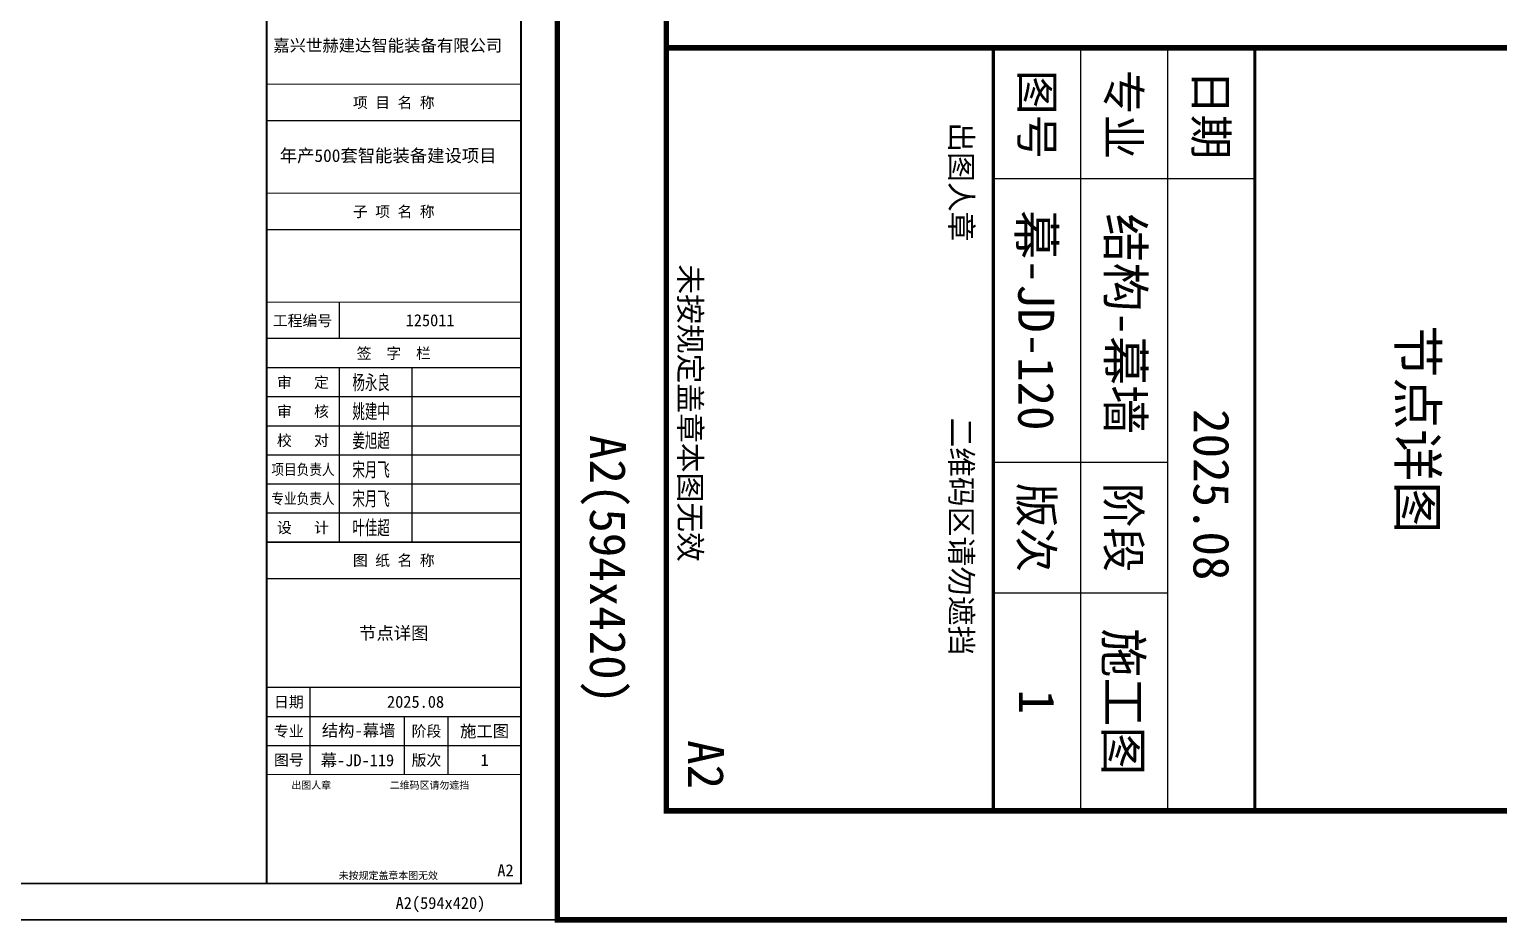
# Model space of a CAD drawing. Extents: x -160106 to 966792, y -663931 to 1550022.
# Drawn here: x -43142 to -41929, y -86827 to -86090 of the extents above; entities that cross this region are included whole.
import ezdxf
from ezdxf.enums import TextEntityAlignment as Align
from ezdxf.xclip import XClip

# ---------------------------------------------------------------- set-up
doc = ezdxf.new("R2010")
doc.units = 0
for name, color, linetype in [('0-cxFrame', 155, 'Continuous'), ('20剖面图$0$A-LIN-V', 9, 'Continuous'), ('A-SFCE', 30, 'Continuous'), ('qianming', 155, 'Continuous')]:
    doc.layers.add(name, color=color, linetype=linetype)
doc.layers.add('0-cxText', color=131, linetype='Continuous', lineweight=25)
doc.styles.add('BZHZ', font='bzxw', dxfattribs={"width": 0.8, "bigfont": 'bzhz'})
doc.styles.add('cx_biaoti', font='')
doc.styles.add('cx_tuming', font='simhei.ttf')
doc.styles.add('cx_tuqian1', font='')
doc.styles.add('黑体', font='simhei.ttf', dxfattribs={"height": 12})
doc.styles.get('cx_biaoti').set_extended_font_data('SimSun')
doc.styles.get('cx_tuqian1').set_extended_font_data('SimSun')

# ---------------------------------------------------------------- blocks, each defined once
blk = doc.blocks.new('20250910150331')
at = {"layer": 'A-SFCE', "color": 8}
blk.add_lwpolyline([(5085.5, -200), (864.8, -200)], dxfattribs=at)
blk = doc.blocks.new('zjcx_lan_qianzi(Dragon)')
for p, q in [((-7000, 4800), (0, 4800)), ((-5000, 4800), (-5000, 0)), ((-3000, 4800), (-3000, 0)), ((-7000, 4000), (0, 4000)), ((-7000, 3200), (0, 3200)), ((-7000, 2400), (0, 2400)), ((-7000, 1600), (0, 1600)), ((-7000, 800), (0, 800))]:
    blk.add_line(p, q)
at = {"const_width": 30}
blk.add_lwpolyline([(-7000, 5600), (0, 5600)], dxfattribs=at)
blk.add_lwpolyline([(-7000, 5600), (0, 5600), (0, 0), (-7000, 0)], close=True, dxfattribs=at)
at = {"style": 'cx_biaoti'}
for s, p in [('签  字  栏', (-3500, 5200)), ('审   定', (-6000, 4400)), ('审   核', (-6000, 3600)), ('校   对', (-6000, 2800)), ('设   计', (-6000, 400))]:
    blk.add_text(s, height=300, dxfattribs=at).set_placement(p, align=Align.MIDDLE)
at = {"style": 'cx_biaoti', "width": 0.85}
for s, p in [('项目负责人', (-6000, 2000)), ('专业负责人', (-6000, 1200))]:
    blk.add_text(s, height=300, dxfattribs=at).set_placement(p, align=Align.MIDDLE)
blk = doc.blocks.new('T-签字(Dragon)')
at = {"layer": '0-cxFrame'}
blk.add_blockref('zjcx_lan_qianzi(Dragon)', (0, 0), dxfattribs=at)
at = {"layer": 'qianming', "style": 'BZHZ', "width": 0.8}
for s, p in [('杨永良', (-4124, 4400)), ('姚建中', (-4124, 3600)), ('姜旭超', (-4124, 2800)), ('宋月飞', (-4124, 2000)), ('宋月飞', (-4124, 1200)), ('叶佳超', (-4124, 400))]:
    blk.add_text(s, height=450, dxfattribs=at).set_placement(p, align=Align.MIDDLE)
blk = doc.blocks.new('zjcx_lan_tuming(Dragon)')
for p, q in [((-7000, 8400), (0, 8400)), ((-5800, 3000), (-5800, 5400)), ((-7000, 4600), (0, 4600)), ((-3200, 3000), (-3200, 4600)), ((-2000, 3000), (-2000, 4600)), ((-7000, 3800), (0, 3800))]:
    blk.add_line(p, q)
at = {"const_width": 30}
for points in [[(-7000, 9400), (0, 9400)], [(-7000, 5400), (0, 5400)], [(-7000, 3000), (0, 3000)], [(-7000, 0), (0, 0)]]:
    blk.add_lwpolyline(points, dxfattribs=at)
blk.add_lwpolyline([(-7000, 9400), (0, 9400), (0, 0), (-7000, 0)], close=True)
at = {"style": 'cx_biaoti'}
for s, p in [('图 纸 名 称', (-3500, 8900)), ('日期', (-6388, 5000)), ('专业', (-6388, 4200)), ('阶段', (-2600, 4200)), ('图号', (-6388, 3400)), ('版次', (-2600, 3400))]:
    blk.add_text(s, height=300, dxfattribs=at).set_placement(p, align=Align.MIDDLE)
for s, p in [('出图人章', (-6316, 2607)), ('二维码区请勿遮挡', (-3609, 2607)), ('未按规定盖章本图无效', (-5013, 120))]:
    blk.add_text(s, height=200, dxfattribs=at).set_placement(p)
blk = doc.blocks.new('T-图签(Dragon)')
blk.add_blockref('zjcx_lan_tuming(Dragon)', (0, 0))
at = {"color": 3, "style": 'cx_biaoti'}
for s, p in [('2025.08', (-2900, 5000)), ('结构-幕墙 ', (-4356, 4219)), ('施工图', (-1000, 4200))]:
    blk.add_text(s, height=330, dxfattribs=at).set_placement(p, align=Align.MIDDLE)
blk = doc.blocks.new('zjcx_lan_xiangmu(Dragon)')
for p, q in [((-7000, 9000), (0, 9000)), ((-7000, 6000), (0, 6000)), ((-7000, 3000), (0, 3000)), ((-5000, 1000), (-5000, 0))]:
    blk.add_line(p, q)
at = {"const_width": 30}
for points in [[(-7000, 10000), (0, 10000)], [(-7000, 7000), (0, 7000)], [(-7000, 7000), (0, 7000)], [(-7000, 4000), (0, 4000)], [(-7000, 4000), (0, 4000)], [(-7000, 1000), (0, 1000)], [(-7000, 0), (0, 0)]]:
    blk.add_lwpolyline(points, dxfattribs=at)
blk.add_lwpolyline([(-7000, 10000), (0, 10000), (0, 0), (-7000, 0)], close=True)
at = {"style": 'cx_biaoti'}
for s, p in [('建 设 单 位', (-3500, 9500)), ('项 目 名 称', (-3500, 6500)), ('子 项 名 称', (-3500, 3500)), ('工程编号', (-6013, 500))]:
    blk.add_text(s, height=300, dxfattribs=at).set_placement(p, align=Align.MIDDLE)
blk = doc.blocks.new('T-项目(Dragon)')
blk.add_blockref('zjcx_lan_xiangmu(Dragon)', (0, 0))
at = {"color": 3, "style": 'cx_tuming'}
for s, height, p in [('嘉兴世赫建达智能装备有限公司', 330, (-6816, 7901)), ('年产500套智能装备建设项目 ', 350, (-6638, 4859))]:
    blk.add_text(s, height=height, dxfattribs=at).set_placement(p)
blk = doc.blocks.new('zjcx_T2(Dragon)')
at = {"layer": '0-cxFrame', "const_width": 50}
blk.add_lwpolyline([(-7000, 40000), (0, 40000), (0, 0), (-7000, 0)], close=True, dxfattribs=at)
at = {"layer": '0-cxFrame'}
for name, p in [('T-项目(Dragon)', (0, 15000)), ('T-签字(Dragon)', (0, 9400)), ('T-图签(Dragon)', (0, 0))]:
    blk.add_blockref(name, p, dxfattribs=at)
blk = doc.blocks.new('TK22.A2 L(Dragon)')
at = {"layer": '0-cxFrame', "color": 7, "const_width": 0.5}
blk.add_lwpolyline([(0, 0), (-594, 0), (-594, 420), (0, 420)], close=True, dxfattribs=at)
at = {"layer": '0-cxFrame', "const_width": 0.5}
for points in [[(-80, 10), (-574, 10), (-574, 410), (-80, 410)], [(-10, 10), (-80, 10), (-80, 410), (-10, 410)]]:
    blk.add_lwpolyline(points, close=True, dxfattribs=at)
at = {"layer": '0-cxFrame', "xscale": 0.01, "yscale": 0.01, "zscale": 0.01}
blk.add_blockref('zjcx_T2(Dragon)', (-10, 10), dxfattribs=at)
at = {"style": '黑体', "flags": 4}
blk.add_attdef('图幅', text='', height=3.3, dxfattribs=at).set_placement((-40, 3), align=Align.RIGHT)
at = {"layer": '0-cxFrame', "style": '黑体'}
blk.add_text('(594x420)', height=3.3, dxfattribs=at).set_placement((-40, 3))
at = {"layer": '0-cxText', "flags": 4}
for tag, height, style, p in [('建设单位', 3.5, 'cx_tuming', (-45, 240)), ('项目名称', 3.5, 'cx_tuming', (-45, 210)), ('子项名称', 3.5, 'cx_tuming', (-45, 180)), ('工程编号', 3.3, 'cx_tuqian1', (-35, 165)), ('图名1', 3.5, 'cx_tuming', (-45, 87)), ('图名2', 3.5, 'cx_tuming', (-45, 79)), ('图名3', 3.5, 'cx_tuming', (-45, 71)), ('出图日期', 3.3, 'cx_tuqian1', (-39, 60)), ('专业', 3.3, 'cx_tuqian1', (-55, 52)), ('图号', 3.3, 'cx_tuqian1', (-55, 44)), ('版次', 3.3, 'cx_tuqian1', (-20, 44))]:
    blk.add_attdef(tag, text='', height=height, dxfattribs=dict(at, style=style)).set_placement(p, align=Align.MIDDLE)
at = {"layer": 'Defpoints', "color": 6, "flags": 4}
for tag, height, style, p in [('tufu', 3.3, '黑体', (-12, 12)), ('dwfname', 4, 'cx_tuqian1', (-80, 3))]:
    blk.add_attdef(tag, text='', height=height, dxfattribs=dict(at, style=style)).set_placement(p, align=Align.RIGHT)
blk = doc.blocks.new('20250911162422')
at = {"layer": '20剖面图$0$A-LIN-V'}
blk.add_line((-650, 15300), (-5372.1, 15300), dxfattribs=at)

msp = doc.modelspace()

# ---------------------------------------------------------------- block references
at = {"ltscale": 100}
ref = msp.add_blockref('20250911162422', (-37563, -101413.89), dxfattribs=at)
XClip(ref).set_block_clipping_path([(-707.5583296459, 14655.2594950696), (387.8619593782, 16488.0939963564)])
at = {"ltscale": 200}
ref = msp.add_blockref('20250910150331', (-45948.86, -86135.54), dxfattribs=at)
XClip(ref).set_block_clipping_path([(-44.1965398989, -536.4070034617), (1092.7044166299, 445.7765599565)])
at = {"layer": '0-cxFrame'}
ref = msp.add_blockref('TK22.A2 L(Dragon)', (-42706.09, -86825.19), dxfattribs=dict(at, xscale=9, yscale=9, zscale=9, rotation=270))
ref.add_attrib('图名2', '节点详图', dxfattribs={"layer": '0-cxText', "height": 31.5, "rotation": 270, "style": 'cx_tuming'}).set_placement((-41995.09, -86420.19), align=Align.MIDDLE)
ref.add_attrib('图号', '幕-JD-120', dxfattribs={"layer": '0-cxText', "height": 29.7, "rotation": 270, "style": 'cx_tuqian1'}).set_placement((-42310.09, -86330.19), align=Align.MIDDLE)
ref.add_attrib('版次', '1', dxfattribs={"layer": '0-cxText', "height": 29.7, "rotation": 270, "style": 'cx_tuqian1'}).set_placement((-42310.09, -86645.19), align=Align.MIDDLE)
ref.add_attrib('图幅', 'A2', dxfattribs={"layer": '0', "height": 29.7, "rotation": 270, "style": '黑体'}).set_placement((-42679.09, -86465.19), align=Align.RIGHT)
ref.add_attrib('tufu', 'A2', dxfattribs={"layer": 'Defpoints', "color": 6, "height": 29.7, "rotation": 270, "style": '黑体'}).set_placement((-42598.09, -86717.19), align=Align.RIGHT)
ref = msp.add_blockref('TK22.A2 L(Dragon)', (-42706.09, -86825.19), dxfattribs=dict(at, xscale=3, yscale=3, zscale=3))
ref.add_attrib('图名2', '节点详图', dxfattribs={"layer": '0-cxText', "height": 10.5, "style": 'cx_tuming'}).set_placement((-42841.09, -86588.19), align=Align.MIDDLE)
ref.add_attrib('工程编号', '125011', dxfattribs={"layer": '0-cxText', "height": 9.9, "style": 'cx_tuqian1'}).set_placement((-42811.09, -86330.19), align=Align.MIDDLE)
ref.add_attrib('图号', '幕-JD-119', dxfattribs={"layer": '0-cxText', "height": 9.9, "style": 'cx_tuqian1'}).set_placement((-42871.09, -86693.19), align=Align.MIDDLE)
ref.add_attrib('版次', '1', dxfattribs={"layer": '0-cxText', "height": 9.9, "style": 'cx_tuqian1'}).set_placement((-42766.09, -86693.19), align=Align.MIDDLE)
ref.add_attrib('图幅', 'A2', dxfattribs={"layer": '0', "height": 9.9, "style": '黑体'}).set_placement((-42826.09, -86816.19), align=Align.RIGHT)
ref.add_attrib('tufu', 'A2', dxfattribs={"layer": 'Defpoints', "color": 6, "height": 9.9, "style": '黑体'}).set_placement((-42742.09, -86789.19), align=Align.RIGHT)

doc.saveas('drawing.dxf')
